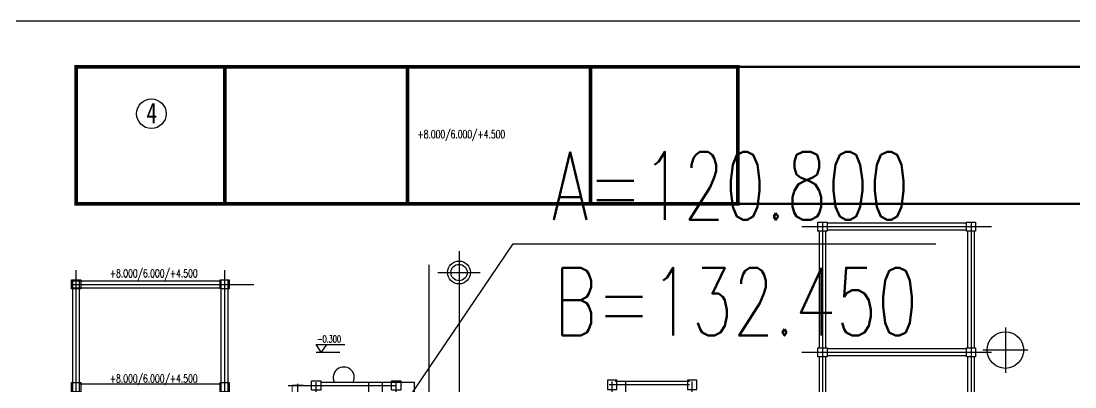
# Model space of a CAD drawing. Extents: x -170 to 1091, y -90 to 504.
# Drawn here: x 116.64 to 162.74, y 122.99 to 139 of the extents above; entities that cross this region are included whole.
import ezdxf
from ezdxf.enums import TextEntityAlignment as Align

# ---------------------------------------------------------------- set-up
doc = ezdxf.new("R2010")
doc.units = 0
doc.header["$LTSCALE"] = 1000
for name, pattern in [('ACAD_ISO02W100', [11, 8, -3]), ('CENTER', [50.8, 31.75, -6.35, 6.35, -6.35]), ('CENTER2', [28.575, 19.05, -3.175, 3.175, -3.175]), ('PF_CENTER', [400, 250, -50, 50, -50])]:
    doc.linetypes.add(name, pattern=pattern)
doc.layers.get('0').update_dxf_attribs({"linetype": 'CONTINUOUS'})
for name, color, linetype in [('0-标注', 4, 'CONTINUOUS'), ('01', 7, 'CONTINUOUS'), ('05', 4, 'PF_CENTER'), ('8米层', 7, 'CONTINUOUS'), ('DIM_COOR', 3, 'CONTINUOUS'), ('DIM_SYMB', 3, 'CONTINUOUS'), ('PUB_TEXT', 7, 'CONTINUOUS'), ('road', 2, 'CONTINUOUS'), ('S01', 3, 'CONTINUOUS'), ('W03', 5, 'CONTINUOUS'), ('WALL', 141, 'CONTINUOUS'), ('中心线', 3, 'CENTER'), ('基本标注', 4, 'CONTINUOUS'), ('定位中心线', 3, 'CENTER2'), ('已建', 8, 'CONTINUOUS'), ('管架', 30, 'CONTINUOUS')]:
    doc.layers.add(name, color=color, linetype=linetype)
doc.layers.add('虚线', color=4, linetype='ACAD_ISO02W100', lineweight=20)
doc.styles.add('_TCH_DIM', font='SIMPLEX', dxfattribs={"bigfont": 'GBCBIG'})
doc.styles.add('ROMANS', font='txta.shx', dxfattribs={"width": 0.7, "bigfont": 'hztxt.shx'})
doc.styles.get("Standard").update_dxf_attribs({"font": '', "width": 0.75})
doc.styles.get('STANDARD').set_extended_font_data('SimSun')

# ---------------------------------------------------------------- blocks, each defined once
blk = doc.blocks.new('2103')
for p, q in [((-2.25, 3.29), (10.33, 3.29)), ((0, 0), (-2.25, 3.29)), ((-2.25, 0), (8.08, 0)), ((2.25, 3.29), (0, 0))]:
    blk.add_line(p, q)
at = {"style": 'ROMANS', "width": 0.7}
blk.add_attdef('%%P0.000', text='', height=3, dxfattribs=at).set_placement((4.25, 4.29), align=Align.CENTER)
blk = doc.blocks.new('j')
at = {"layer": 'S01'}
for p, q in [((0, 2748), (0, -2004)), ((-2748, 0), (2748, 0))]:
    blk.add_line(p, q, dxfattribs=at)
for radius in [1475, 1054]:
    blk.add_circle((0, 0), radius, dxfattribs=at)

msp = doc.modelspace()

# ---------------------------------------------------------------- linework, layer by layer
at = {"ltscale": 50}
for p, q in [((159.0989, 129.99885), (150.8011, 129.99885)), ((159.0989, 124.49885), (150.8011, 124.49885))]:
    msp.add_line(p, q, dxfattribs=at)
at = {"ltscale": 2}
msp.add_line((129.00001, 123.05026, 0), (128.50001, 123.05026, 0), dxfattribs=at)
at = {"ltscale": 50, "const_width": 0.1}
for points in [[(234.33, 137), (125.07591, 137)], [(119.05002, 131), (234.33, 131)]]:
    msp.add_lwpolyline(points, dxfattribs=at)
at = {"ltscale": 2}
msp.add_arc((130.7585, 123.39579, 0), 0.46159, 334.938244, 205.061636, dxfattribs=at)
at = {"layer": '01', "ltscale": 8}
msp.add_circle((159.7, 124.59885), 0.8, dxfattribs=at)
at = {"layer": '05', "ltscale": 8}
for p, q in [((159.7, 125.58166), (159.7, 123.60893)), ((160.68636, 124.59885), (158.71364, 124.59885))]:
    msp.add_line(p, q, dxfattribs=at)
at = {"layer": 'DIM_COOR', "color": 4, "linetype": 'Continuous'}
for p, q in [((132.45001, 120.80026), (138.17331, 129.25551)), ((138.17331, 129.25551), (156.65331, 129.25551))]:
    msp.add_line(p, q, dxfattribs=at)
at = {"layer": 'DIM_SYMB', "linetype": 'Continuous'}
msp.add_lwpolyline([(149.62066, 133.73961, 0, 0, 0), (146.8123, 136.62151, 0.4, 0, 0), (145.76544, 137.69579, 0, 0, 0)], format="xyseb", dxfattribs=at)
at = {"layer": 'road', "linetype": 'Continuous'}
msp.add_line((216.225, 139), (114.5, 139), dxfattribs=at)
at = {"layer": 'WALL'}
for p, q in [((118.89997, 81.12579), (118.90002, 127.62579)), ((119.19997, 81.12579), (119.20002, 127.62579)), ((125.39997, 81.17579), (125.40002, 127.62579)), ((125.69997, 81.17579), (125.70002, 127.62579)), ((133.84999, 100.40026), (133.85001, 123.20026))]:
    msp.add_line(p, q, dxfattribs=at)
at = {"layer": '中心线', "ltscale": 50}
for p, q in [((119.04997, 80.97579), (119.05002, 128.09771)), ((125.54997, 80.97579), (125.55002, 128.0977)), ((118.90002, 127.47579, 0), (126.82691, 127.47578, 0)), ((128.74998, 88.47616), (128.75001, 123.12578)), ((129.54999, 96.20675), (129.55001, 123.20026)), ((132.44999, 100.40026), (132.45001, 123.20026))]:
    msp.add_line(p, q, dxfattribs=at)
at = {"layer": '中心线', "ltscale": 100}
for p, q in [((131.84999, 100.40026), (131.85001, 123.20026)), ((133.04999, 96.20675), (133.05001, 123.20026)), ((142.49999, 96.07437, 0), (142.50001, 123.22437)), ((143.09999, 100.42437), (143.10001, 123.22437)), ((145.99999, 95.92437), (146.00001, 123.22437))]:
    msp.add_line(p, q, dxfattribs=at)
at = {"layer": '中心线', "ltscale": 30}
for p, q in [((128.32691, 123.05027, 0), (133.05001, 123.05026, 0)), ((145.87501, 123.07437, 0), (142.36704, 123.07437, 0))]:
    msp.add_line(p, q, dxfattribs=at)
at = {"layer": '基本标注', "ltscale": 0.01}
for p, q in [((151.7, 130.19885), (151.7, 74.03433)), ((158.2, 130.19885), (158.2, 74.03433))]:
    msp.add_line(p, q, dxfattribs=at)
at = {"layer": '定位中心线'}
for points in [[(151.9, 130.19885), (151.9, 129.79885), (151.5, 129.79885), (151.5, 130.19885)], [(158.4, 130.19885), (158.4, 129.79885), (158, 129.79885), (158, 130.19885)], [(151.9, 124.69885), (151.9, 124.29885), (151.5, 124.29885), (151.5, 124.69885)], [(158.4, 124.69885), (158.4, 124.29885), (158, 124.29885), (158, 124.69885)], [(129.75001, 123.25026), (129.75001, 122.85026), (129.35001, 122.85026), (129.35001, 123.25026)], [(129.75001, 123.25026), (129.75001, 122.85026), (129.35001, 122.85026), (129.35001, 123.25026)], [(133.25001, 123.25026), (133.25001, 122.85026), (132.85001, 122.85026), (132.85001, 123.25026)], [(133.25001, 123.25026), (133.25001, 122.85026), (132.85001, 122.85026), (132.85001, 123.25026)]]:
    msp.add_lwpolyline(points, close=True, dxfattribs=at)
at = {"layer": '定位中心线', "elevation": 0}
for points in [[(119.25002, 127.67579), (119.25002, 127.27579), (118.85002, 127.27579), (118.85002, 127.67579)], [(119.25002, 127.67579), (119.25002, 127.27579), (118.85002, 127.27579), (118.85002, 127.67579)], [(125.75002, 127.67579), (125.75002, 127.27579), (125.35002, 127.27579), (125.35002, 127.67579)], [(125.75002, 127.67579), (125.75002, 127.27579), (125.35002, 127.27579), (125.35002, 127.67579)], [(119.25001, 123.17579), (119.25001, 122.77579), (118.85001, 122.77579), (118.85001, 123.17579)], [(119.25001, 123.17579), (119.25001, 122.77579), (118.85001, 122.77579), (118.85001, 123.17579)], [(125.75001, 123.17579), (125.75001, 122.77579), (125.35001, 122.77579), (125.35001, 123.17579)], [(125.75001, 123.17579), (125.75001, 122.77579), (125.35001, 122.77579), (125.35001, 123.17579)], [(142.30001, 123.27437), (142.30001, 122.87437), (142.70001, 122.87437), (142.70001, 123.27437)], [(142.30001, 123.27437), (142.30001, 122.87437), (142.70001, 122.87437), (142.70001, 123.27437)], [(145.80001, 123.27437), (145.80001, 122.87437), (146.20001, 122.87437), (146.20001, 123.27437)], [(145.80001, 123.27437), (145.80001, 122.87437), (146.20001, 122.87437), (146.20001, 123.27437)]]:
    msp.add_lwpolyline(points, close=True, dxfattribs=at)
at = {"layer": '已建', "color": 4, "linetype": 'Continuous', "const_width": 0.16}
msp.add_lwpolyline([(148.00002, 130.99988), (119.05002, 130.99991), (119.05003, 136.99991), (148.00003, 136.99988)], close=True, dxfattribs=at)
at = {"layer": '已建', "color": 4, "linetype": 'Continuous', "const_width": 0.16, "elevation": 0}
for points in [[(125.55002, 130.95969), (125.55003, 136.99991)], [(133.55002, 130.95968), (133.55003, 136.9999)], [(141.55002, 130.95968), (141.55003, 136.99989)]]:
    msp.add_lwpolyline(points, dxfattribs=at)
at = {"layer": '已建', "color": 8, "linetype": 'Continuous'}
for points in [[(134.49668, 43.32449), (134.49677, 128.3258)], [(135.80002, 127.49323), (135.79999, 98.49322)]]:
    msp.add_lwpolyline(points, dxfattribs=at)
at = {"layer": '已建', "color": 2, "linetype": 'Continuous'}
msp.add_circle((122.34208, 134.94425), 0.64739, dxfattribs=at)
at = {"layer": '管架', "ltscale": 1000}
for p, q in [((158, 130.14885), (151.9, 130.14885)), ((158, 129.84885), (151.9, 129.84885)), ((118.90002, 127.62579, 0), (125.40002, 127.62579, 0)), ((118.90002, 127.32579, 0), (125.40002, 127.32579, 0)), ((158, 124.64885), (151.9, 124.64885)), ((158, 124.34885), (151.9, 124.34885)), ((119.20001, 123.12579, 0), (125.40001, 123.12579, 0)), ((129.75001, 123.20026, 0), (133.85001, 123.20026, 0)), ((145.87501, 123.22437, 0), (142.62501, 123.22437, 0))]:
    msp.add_line(p, q, dxfattribs=at)
for points in [[(151.55, 124.69885), (151.85, 124.69885), (151.85, 129.79885), (151.55, 129.79885)], [(158.05, 124.69885), (158.35, 124.69885), (158.35, 129.79885), (158.05, 129.79885)], [(151.55, 118.69885), (151.85, 118.69885), (151.85, 124.29885), (151.55, 124.29885)], [(158.05, 118.69885), (158.35, 118.69885), (158.35, 124.29885), (158.05, 124.29885)]]:
    msp.add_lwpolyline(points, close=True, dxfattribs=at)
at = {"layer": '虚线', "ltscale": 30}
msp.add_line((128.49999, 102.15134), (128.50001, 123.05521), dxfattribs=at)

# ---------------------------------------------------------------- block references
at = {"layer": '0-标注', "ltscale": 100}
ref = msp.add_blockref('2103', (129.77067, 124.50676), dxfattribs=dict(at, xscale=0.1, yscale=0.1, zscale=0.1, rotation=359.9999401623762))
ref.add_attrib('%%P0.000', '-0.300', dxfattribs={"layer": '0', "height": 0.3, "rotation": 359.99994, "style": 'ROMANS', "width": 0.7}).set_placement((130.11567, 124.93592), align=Align.CENTER)
at = {"layer": 'W03', "linetype": 'Continuous', "xscale": 0.0003390060343094, "yscale": 0.0003390060343094, "zscale": 0.0003390060343094, "rotation": 359.9999401246263}
msp.add_blockref('j', (135.80002, 127.99323), dxfattribs=at)

# ---------------------------------------------------------------- texts
at = {"layer": '8米层', "color": 4, "ltscale": 8, "style": 'ROMANS', "width": 0.7}
for p in [(133.81093, 133.87272), (120.35548, 127.78206), (120.35548, 123.17579)]:
    msp.add_text(' +8.000/6.000/+4.500', height=0.35, rotation=359.99994, dxfattribs=at).set_placement(p)
at = {"layer": 'PUB_TEXT', "linetype": 'Continuous', "width": 0.75}
msp.add_text('4', height=0.9, rotation=359.99994, dxfattribs=at).set_placement((122.12723, 134.52881))
at = {"layer": 'PUB_TEXT', "linetype": 'Continuous', "style": '_TCH_DIM', "width": 0.705882}
for s, p in [('A=120.800', (139.85331, 130.30551)), ('B=132.450', (139.95331, 125.23051))]:
    msp.add_text(s, height=2.975, dxfattribs=at).set_placement(p)

doc.saveas('drawing.dxf')
